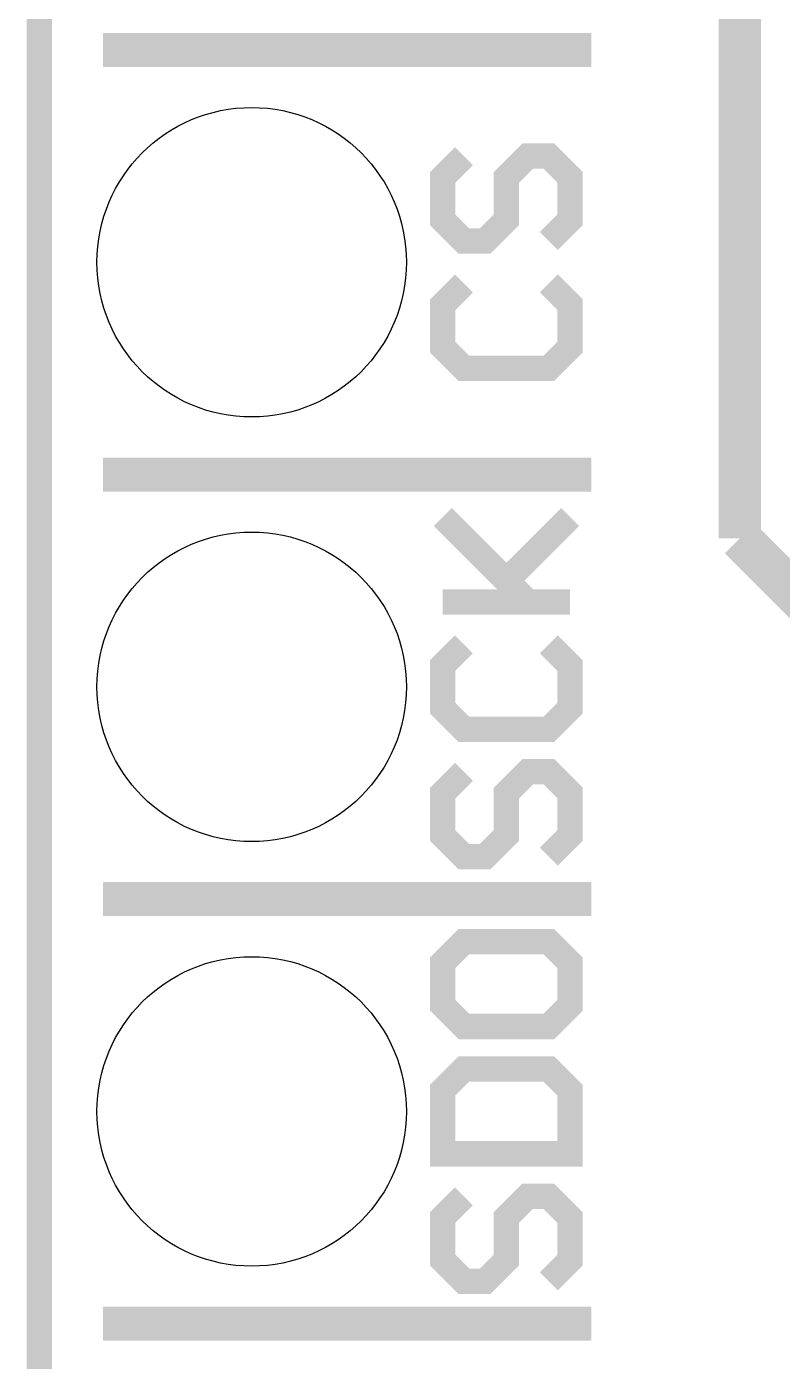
# Model space of a CAD drawing. Extents: x -4.2 to 27.1, y -3.9 to 55.1.
# Drawn here: x -1.35 to 3.18, y 6.13 to 14.11 of the extents above; entities that cross this region are included whole.
import ezdxf

# ---------------------------------------------------------------- set-up
doc = ezdxf.new("R2010")
doc.units = 0
doc.layers.get('0').update_dxf_attribs({"linetype": 'CONTINUOUS'})
for name, color, linetype in [('MCP2517FD_CLICK_GKO', 5, 'CONTINUOUS'), ('MCP2517FD_CLICK_GTO', 14, 'CONTINUOUS'), ('MCP2517FD_CLICK_GTS', 12, 'CONTINUOUS')]:
    doc.layers.add(name, color=color, linetype=linetype)

# ---------------------------------------------------------------- blocks, each defined once
blk = doc.blocks.new('ROUND_68')
blk.add_circle((0, 0), 0.9258)

msp = doc.modelspace()

# ---------------------------------------------------------------- linework, layer by layer
at = {"layer": 'MCP2517FD_CLICK_GKO', "const_width": 0.1524}
msp.add_lwpolyline([(-1.27, -3.81), (-1.27, 37.80028)], dxfattribs=at)
at = {"layer": 'MCP2517FD_CLICK_GTO'}
for points, const_width in [([(2.921, 11.049), (2.921, 21.59)], 0.254), ([(-0.889, 13.97), (2.032, 13.97)], 0.2032), ([(1.27, 13.335), (1.143, 13.208), (1.143, 12.954), (1.27, 12.827), (1.397, 12.827), (1.524, 12.954), (1.524, 13.208), (1.651, 13.335), (1.778, 13.335), (1.905, 13.208), (1.905, 12.954), (1.778, 12.827)], 0.1524), ([(1.27, 12.573), (1.143, 12.446), (1.143, 12.192), (1.27, 12.065), (1.778, 12.065), (1.905, 12.192), (1.905, 12.446), (1.778, 12.573)], 0.1524), ([(-0.889, 11.43), (2.032, 11.43)], 0.2032), ([(1.143, 10.668), (1.905, 10.668), (1.651, 10.668), (1.143, 11.176), (1.524, 10.795), (1.905, 11.176)], 0.1524), ([(2.921, 11.049), (4.191, 9.779)], 0.254), ([(1.27, 10.414), (1.143, 10.287), (1.143, 10.033), (1.27, 9.906), (1.778, 9.906), (1.905, 10.033), (1.905, 10.287), (1.778, 10.414)], 0.1524), ([(1.27, 9.652), (1.143, 9.525), (1.143, 9.271), (1.27, 9.144), (1.397, 9.144), (1.524, 9.271), (1.524, 9.525), (1.651, 9.652), (1.778, 9.652), (1.905, 9.525), (1.905, 9.271), (1.778, 9.144)], 0.1524), ([(-0.889, 8.89), (2.032, 8.89)], 0.2032), ([(1.143, 8.509), (1.143, 8.255), (1.27, 8.128), (1.778, 8.128), (1.905, 8.255), (1.905, 8.509), (1.778, 8.636), (1.27, 8.636), (1.143, 8.509)], 0.1524), ([(1.143, 7.366), (1.905, 7.366), (1.905, 7.747), (1.778, 7.874), (1.27, 7.874), (1.143, 7.747), (1.143, 7.366)], 0.1524), ([(1.27, 7.112), (1.143, 6.985), (1.143, 6.731), (1.27, 6.604), (1.397, 6.604), (1.524, 6.731), (1.524, 6.985), (1.651, 7.112), (1.778, 7.112), (1.905, 6.985), (1.905, 6.731), (1.778, 6.604)], 0.1524), ([(-0.889, 6.35), (2.032, 6.35)], 0.2032)]:
    msp.add_lwpolyline(points, dxfattribs=dict(at, const_width=const_width))

# ---------------------------------------------------------------- block references
at = {"layer": 'MCP2517FD_CLICK_GTS'}
for p in [(0, 12.7), (0, 10.16), (0, 7.62)]:
    msp.add_blockref('ROUND_68', p, dxfattribs=at)

doc.saveas('drawing.dxf')
